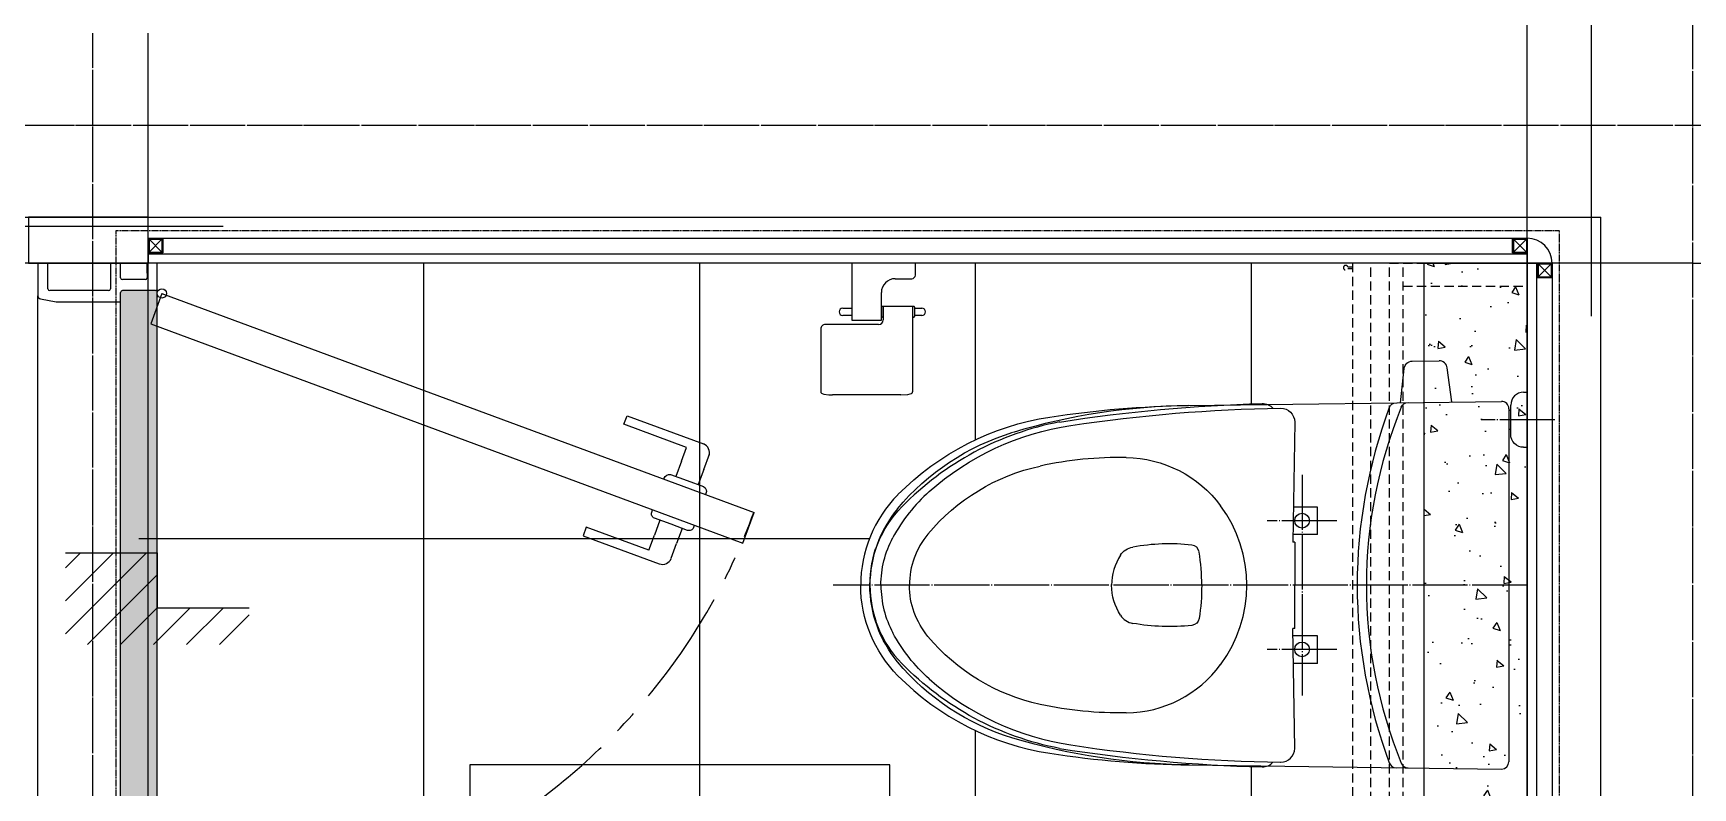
# Model space of a CAD drawing. Extents: x -137 to 14337, y 20899 to 40513.
# Drawn here: x 8967 to 10772, y 28158 to 28979 of the extents above; entities that cross this region are included whole.
import ezdxf

# ---------------------------------------------------------------- set-up
doc = ezdxf.new("R2010")
doc.units = 0
doc.header["$MEASUREMENT"] = 0
for name, pattern in [('UP-LT-1', [62, 60, -1, 0, -1]), ('UP-LT-2', [50.8, 31.75, -6.35, 6.35, -6.35]), ('UP-LT-3', [1.5, 1, -0.5]), ('UP-LT-9', [65, 60, -2, 1, -2])]:
    doc.linetypes.add(name, pattern=pattern)
for name, color, linetype in [('54B_0', 7, 'Continuous'), ('54B_0 TILE LINE & HATCH', 8, 'Continuous'), ('54B_A-CEN', 1, 'UP-LT-1'), ('54B_A-CON', 2, 'Continuous'), ('54B_A-ETC', 7, 'Continuous'), ('54B_A-MC', 171, 'Continuous'), ('54B_A-TILE', 253, 'Continuous'), ('54B_AA-WAXM-DRYW', 7, 'Continuous'), ('54B_SYM', 7, 'Continuous'), ('54B_TOIL', 4, 'Continuous'), ('54B_UBR WALL', 4, 'Continuous'), ('54B_UBR내부자재', 6, 'Continuous'), ('54B_X-25$0$AA-FFXM-SANI', 4, 'Continuous'), ('54B_X-55$0$AA-FFXM-SANI', 4, 'Continuous'), ('54B_X-55$0$AA-XXXX-PAT2', 1, 'Continuous')]:
    doc.layers.add(name, color=color, linetype=linetype)
doc.layers.add('54B_A-door', color=4, linetype='Continuous', lineweight=25)

msp = doc.modelspace()

# ---------------------------------------------------------------- hatches: boundary and pattern name
at = {"layer": '54B_0 TILE LINE & HATCH', "ltscale": 5}
h = msp.add_hatch(dxfattribs=at)
h.set_pattern_fill('AR-CONC', color=256, scale=0.5, angle=-90)
h.set_pattern_definition([(320, (0, 0), (-7.96954, -91.09233), [9.525, -104.775]), (265, (0, 0), (95.52842, 17.6217), [7.62, -83.8203]), (10.45144, (-0.66, -7.59), (87.55888, -73.47062), [8.095, -89.04512]), (316.1842, (25.4, -3e-12), (-21.02116, -135.5395), [14.2875, -157.1625]), (6.63556, (23.65, -11.3), (123.71306, -118.70207), [12.1425, -133.5678]), (261.18415, (25.4, -3e-12), (123.71306, -118.70207), [11.43, -125.72987]), (291, (19.05, -12.7), (-51.1326, -75.8072), [9.525, -104.775]), (236, (19.05, -12.7), (92.09398, -30.901), [7.62, -83.82]), (341.45144, (14.79, -19.02), (40.96138, -106.7082), [8.095, -89.04497]), (307.5, (0, 0), (42.27752, -1.5443), [0, -82.804, 0, -85.09, 0, -84.1375]), (277.5, (0, 0), (50.09029, -33.40983), [0, -48.514, 0, -80.899, 0, -32.0675]), (237.5, (3e-12, 28.32), (-2.864372, -67.795298), [0, -31.75, 0, -99.06, 0, -131.445]), (227.5, (4e-12, 41.02), (12.71325, -74.06459), [0, -41.275, 0, -65.786, 0, -93.345])])
h.paths.add_polyline_path([(10479.5, 27318.5), (10479.5, 28728.5), (10591.5, 28728.5), (10591.5, 27318.5)])
at = {"layer": '54B_A-ETC'}
h = msp.add_hatch(dxfattribs=at)
h.set_pattern_fill('ANSI31', color=1, scale=8)
h.set_pattern_definition([(45, (9101.517, 28353.515), (-17.9605, 17.9605), [])])
h.paths.add_polyline_path([(9201.5, 28353.5), (9101.5, 28353.5), (9101.5, 28413.5), (9001.5, 28413.5), (9001.5, 28313.5), (9201.5, 28313.5)])
at = {"layer": '54B_X-55$0$AA-XXXX-PAT2', "ltscale": 5}
h = msp.add_hatch(dxfattribs=at)
h.set_pattern_fill('AR-CONC', color=256, scale=0.1, angle=270)
h.set_pattern_definition([(320, (9792.458, 29379.233), (-1.59391, -18.21847), [1.905, -20.955]), (265, (9792.458, 29379.233), (19.10568, 3.52434), [1.524, -16.76406]), (10.4514, (9792.325, 29377.715), (17.51178, -14.69412), [1.619, -17.80902]), (316.1842, (9797.538, 29379.233), (-4.20423, -27.1079), [2.8575, -31.4325]), (6.6356, (9797.188, 29376.974), (24.7426, -23.7404), [2.4285, -26.71356]), (261.1842, (9797.538, 29379.233), (24.7426, -23.7404), [2.286, -25.14597]), (291, (9796.268, 29376.693), (-10.22652, -15.16144), [1.905, -20.955]), (236, (9796.268, 29376.693), (18.4188, -6.1802), [1.524, -16.764]), (341.4514, (9795.416, 29375.43), (8.19228, -21.34164), [1.619, -17.809]), (307.5, (9792.458, 29379.233), (8.455504, -0.30886), [0, -16.5608, 0, -17.018, 0, -16.8275]), (277.5, (9792.458, 29379.233), (10.01806, -6.681966), [0, -9.7028, 0, -16.1798, 0, -6.4135]), (237.5, (9792.458, 29384.897), (-0.572874, -13.55906), [0, -6.35, 0, -19.812, 0, -26.289]), (227.5, (9792.458, 29387.437), (2.54265, -14.81292), [0, -8.255, 0, -13.1572, 0, -18.669])])
h.paths.add_polyline_path([(9061.5, 28008.6), (9101.5, 28008.4), (9101.5, 28698.4), (9061.5, 28698.6)])

# ---------------------------------------------------------------- linework, layer by layer
at = {"layer": '54B_0', "color": 7, "elevation": 0}
msp.add_lwpolyline([(9001.5, 28413.5), (9101.5, 28413.5), (9101.5, 28353.5), (9201.5, 28353.5)], dxfattribs=at)
at = {"layer": '54B_A-CEN'}
for p, q in [((10771.5, 25958.5), (10771.5, 34621)), ((9031.5, 26953.5), (9031.5, 28978.5)), ((7460.5, 28878.5), (10771.5, 28878.5)), ((10771.5, 28878.5), (11903.4, 28878.5))]:
    msp.add_line(p, q, dxfattribs=at)
at = {"layer": '54B_A-CON'}
for p in [(7551.5, 28778.5), (10671.5, 26258.5)]:
    msp.add_line(p, (10671.5, 28778.5), dxfattribs=at)
at = {"layer": '54B_A-door'}
for p, q in [((8971.5, 28728.5), (8971.5, 28693)), ((8982.5, 28728.5), (8971.5, 28728.5)), ((8982.5, 28700.5), (8982.5, 28728.5)), ((9061.5, 28728.5), (9050.5, 28728.5)), ((9050.5, 28728.5), (9050.5, 28700.5)), ((9061.5, 28712.5), (9061.5, 28728.5)), ((9090.5, 28717.5), (9090.5, 28728.5)), ((9090.5, 28728.5), (9090.5, 28712.5)), ((9101.5, 28728.5), (9090.5, 28728.5)), ((9101.5, 28700.5), (9101.5, 28728.5)), ((9088.5, 28710.5), (9063.5, 28710.5)), ((9101.5, 28006.5), (9101.5, 28700.5)), ((8971.5, 28013.7), (8971.5, 28693)), ((8974.4, 28689.5), (8991.5, 28686.5)), ((9048.5, 28698.5), (8984.5, 28698.5)), ((8991.5, 28686.5), (9061, 28686.5)), ((9061.5, 28687), (9061.5, 28696.5)), ((9061.5, 28015.3), (9061.5, 28691.8)), ((9106.5, 28695.5), (9094.3, 28662.3)), ((9106.5, 28695.5), (9750.7, 28457.1)), ((9094.3, 28662.3), (9738.5, 28423.9)), ((9609, 28553.1), (9612.4, 28562.3)), ((9612.4, 28562.3), (9695.4, 28531.8)), ((9677.2, 28528), (9609, 28553.1)), ((9671.6, 28513), (9677.2, 28528)), ((9695.9, 28504.1), (9702, 28520.7)), ((9671.6, 28513), (9665.6, 28496.5)), ((9695.9, 28504.1), (9689.8, 28487.6)), ((9648.1, 28448.8), (9642.1, 28432.5)), ((9738.5, 28423.9), (9750.7, 28457.1)), ((9567.9, 28441.2), (9564.5, 28432)), ((9564.5, 28432), (9647.5, 28401.4)), ((9636.1, 28416.2), (9567.9, 28441.2)), ((9636.1, 28416.2), (9642.1, 28432.5)), ((9672.3, 28439.9), (9666.3, 28423.6)), ((9660.4, 28407.4), (9666.3, 28423.6))]:
    msp.add_line(p, q, dxfattribs=at)
at = {"layer": '54B_A-door', "elevation": 0}
msp.add_lwpolyline([(9099.5, 28698.5), (9063.5, 28698.5)], dxfattribs=at)
for points in [[(9652.4, 28493.2), (9652.9, 28494.4, -0.363045), (9659.7, 28498.6), (9677.7, 28492), (9695.7, 28485.4, -0.363045), (9698.2, 28477.7), (9697.7, 28476.6)], [(9685.5, 28443.4), (9684.6, 28440.8, -0.414214), (9678.2, 28437.8), (9660.2, 28444.4), (9642.2, 28451, -0.414214), (9639.3, 28457.4), (9640.2, 28460)]]:
    msp.add_lwpolyline(points, format="xyb", dxfattribs=at)
at = {"layer": '54B_A-door'}
msp.add_circle((9106.5, 28695.5), 5.03, dxfattribs=at)
for centre, radius, start, end in [((8984.5, 28700.5), 2, 180, 270), ((9048.5, 28700.5), 2, 270, 0), ((9063.5, 28712.5), 2, 180, 270), ((9088.5, 28712.5), 2, 270, 0), ((9099.5, 28700.5), 2, 270, 0), ((8975, 28693), 3.5, 180, 260), ((9061, 28687), 0.5, 270, 0), ((9063.5, 28696.5), 2, 90, 180), ((9692, 28522.4), 10, 339.8225, 69.8225), ((9651, 28410.8), 10, 249.8225, 339.8225)]:
    msp.add_arc(centre, radius, start, end, dxfattribs=at)
at = {"layer": '54B_A-door', "color": 1, "linetype": 'UP-LT-2', "ltscale": 4}
msp.add_arc((9107, 28693.8), 685.4, 269.532, 339.8115, dxfattribs=at)
at = {"layer": '54B_A-ETC', "color": 8, "linetype": 'Continuous'}
for p, q in [((9091.5, 28728.5), (9091.5, 28755.5)), ((9092.5, 28754.5), (9106.5, 28754.5)), ((9092.5, 28740.5), (9092.5, 28754.5)), ((10576.5, 28754.5), (10590.5, 28754.5)), ((10603.5, 28727.5), (10617.5, 28727.5))]:
    msp.add_line(p, q, dxfattribs=at)
at = {"layer": '54B_A-ETC', "color": 8, "linetype": 'Continuous', "elevation": 0}
for points in [[(9064.5, 28728.5), (9091.5, 28728.5), (9091.5, 28755.5)], [(9091.5, 28755.5), (10591.5, 28755.5)], [(9092.5, 28740.5), (9106.5, 28740.5), (9092.5, 28754.5), (9092.5, 28740.5), (9106.5, 28754.5), (9106.5, 28740.5)], [(10576.5, 28740.5), (10590.5, 28740.5), (10576.5, 28754.5), (10576.5, 28740.5), (10590.5, 28754.5), (10590.5, 28740.5)], [(10591.5, 28755.5), (10591.5, 28728.5), (10618.5, 28728.5)], [(9091.5, 28738.5), (10591.5, 28738.5)], [(9091.5, 28738.5), (9091.5, 28728.5)], [(9091.5, 27978.5), (9091.5, 26428.5), (10591.5, 26428.5), (10591.5, 28728.5), (9091.5, 28728.5)], [(10601.5, 28728.5), (10591.5, 28728.5)], [(10601.5, 28728.5), (10601.5, 26428.5)], [(10603.5, 28713.5), (10617.5, 28713.5), (10603.5, 28727.5), (10603.5, 28713.5), (10617.5, 28727.5), (10617.5, 28713.5)], [(10618.5, 28718.5), (10618.5, 26428.5)]]:
    msp.add_lwpolyline(points, dxfattribs=at)
for points in [[(9107.5, 28755.5), (9107.5, 28739.5), (9091.5, 28739.5), (9091.5, 28755.5)], [(10591.5, 28755.5), (10591.5, 28739.5), (10575.5, 28739.5), (10575.5, 28755.5)], [(10618.5, 28728.5), (10618.5, 28712.5), (10602.5, 28712.5), (10602.5, 28728.5)]]:
    msp.add_lwpolyline(points, close=True, dxfattribs=at)
at = {"layer": '54B_A-ETC', "color": 8, "linetype": 'Continuous'}
msp.add_arc((10591.5, 28728.5), 27, 0, 90, dxfattribs=at)
at = {"layer": '54B_A-MC'}
for p, q in [((10661.5, 28670.6), (10661.5, 34621)), ((10591.5, 25958.5), (10591.5, 28988.6)), ((9091.5, 25958.5), (9091.5, 28978.5)), ((7460.5, 28768.5), (9173.3, 28768.5)), ((10771.5, 28728.5), (8866.7, 28728.5)), ((10771.5, 28728.5), (11903.4, 28728.5))]:
    msp.add_line(p, q, dxfattribs=at)
at = {"layer": '54B_A-TILE'}
for p, q in [((9391.5, 26428.5, 0), (9391.5, 28728.5, 0)), ((9691.5, 26428.5, 0), (9691.5, 28728.5, 0)), ((9991.5, 28536.3, 0), (9991.5, 28728.5, 0)), ((10291.5, 28575.4, 0), (10291.5, 28728.5, 0)), ((9875.9, 28428.5), (9081.5, 28428.5)), ((9991.5, 26428.5, 0), (9991.5, 28219.9, 0)), ((10291.5, 27968.1, 0), (10291.5, 28180.9, 0))]:
    msp.add_line(p, q, dxfattribs=at)
at = {"layer": '54B_AA-WAXM-DRYW', "elevation": 0}
msp.add_lwpolyline([(9091.5, 28728.5), (9091.5, 28778.5), (8961.5, 28778.5), (8961.5, 28728.5)], close=True, dxfattribs=at)
at = {"layer": '54B_SYM'}
msp.add_lwpolyline([(9441.3, 28182.7), (9441.3, 27942.7), (9898.1, 27942.7), (9898.1, 28182.7), (9441.3, 28182.7)], dxfattribs=at)
at = {"layer": '54B_TOIL', "linetype": 'Continuous'}
for p, q in [((10453.5, 28576.6, 0), (10457.6, 28613.8, 0)), ((10466.4, 28621.8, 0), (10495.5, 28622.2, 0)), ((10509.5, 28577.4, 0), (10504.5, 28614.4, 0)), ((10591.5, 28592.2, 0), (10591.5, 28524.4, 0)), ((10223, 28573.6, 0), (10563.4, 28578.1, 0)), ((10573.5, 28542.1, 0), (10573.5, 28574.1, 0)), ((10587.5, 28588.1, 0), (10591.5, 28588.1, 0)), ((10591.5, 28588.1, 0), (10591.5, 28528.1, 0)), ((10338.5, 28555.4, 0), (10336.5, 28425.1, 0)), ((10571.5, 28570.1, 0), (10571.5, 28186.1, 0)), ((10571.5, 28568.4, 0), (10573.5, 28568.4, 0)), ((10571.5, 28547.9, 0), (10573.5, 28547.9, 0)), ((10587.5, 28528.1, 0), (10591.5, 28528.1, 0)), ((10363.5, 28463.1, 0), (10337.1, 28463.1, 0)), ((10363.5, 28433.1, 0), (10363.5, 28463.1, 0)), ((10363.5, 28433.1, 0), (10336.6, 28433.1, 0)), ((10338.5, 28425.1, 0), (10336.5, 28425.1, 0)), ((10338.5, 28425.1, 0), (10338.5, 28378.1, 0)), ((10338.5, 28331.1, 0), (10338.5, 28378.1, 0)), ((10338.5, 28331.1, 0), (10336.5, 28331.1, 0)), ((10338.5, 28200.8, 0), (10336.5, 28331.1, 0)), ((10363.5, 28323.1, 0), (10336.6, 28323.1, 0)), ((10363.5, 28293.1, 0), (10363.5, 28323.1, 0)), ((10363.5, 28293.1, 0), (10337.1, 28293.1, 0)), ((10223, 28182.6, 0), (10563.4, 28178.1, 0))]:
    msp.add_line(p, q, dxfattribs=at)
at = {"layer": '54B_TOIL', "color": 1, "linetype": 'UP-LT-9'}
for p, q in [((10621.5, 28558.1, 0), (10541.5, 28558.1, 0)), ((10346.5, 28498.3, 0), (10346.5, 28258.3, 0)), ((10384.5, 28448.3, 0), (10308.5, 28448.3, 0)), ((10591.5, 28378.1, 0), (9836.5, 28378.1, 0)), ((10384.5, 28308.3, 0), (10308.5, 28308.3, 0))]:
    msp.add_line(p, q, dxfattribs=at)
at = {"layer": '54B_TOIL', "linetype": 'Continuous', "elevation": 0}
for points in [[(10457.6, 28613.8, -0.379025), (10466.4, 28621.8)], [(10072.3, 28561, -0.034955), (10223, 28573.6)], [(10303.1, 28575.7, -0.225843), (10314.9, 28570.5)], [(10441.5, 28571.4, -0.309301), (10448.8, 28576.6)], [(9907, 28476.6, -0.160769), (10072.3, 28561)], [(10095.1, 28551.9, -0.033715), (10323.3, 28570.6)], [(10323.3, 28570.6, -0.418484), (10338.5, 28555.6)], [(9941.1, 28480, -0.144538), (10095.1, 28551.9)], [(10587.5, 28528.1, -0.414214), (10573.5, 28542.1)], [(9888.5, 28378.1, -0.12324), (9901.5, 28429.9)], [(9907, 28279.7, -0.197475), (9866.5, 28378.1)], [(9941.1, 28276.2, -0.089429), (9901.5, 28326.3)]]:
    msp.add_lwpolyline(points, format="xyb", dxfattribs=at)
at = {"layer": '54B_TOIL', "color": 8, "elevation": 0}
for points in [[(10082.9, 28555.6, -0.032318), (10303.1, 28575.7)], [(9906.6, 28461.3, -0.146734), (10032.1, 28544.4)], [(9939.7, 28433.8, -0.167296), (10061.6, 28507.7)], [(10155.4, 28517, -0.233552), (10257.9, 28464.5)], [(9876.5, 28378.1, -0.195798), (9911.2, 28463.3)], [(10149.1, 28410.8, -0.207813), (10162.4, 28419.6)], [(9906.6, 28294.9, -0.175371), (9876.5, 28378.1)], [(9939.7, 28322.4, -0.175371), (9919.5, 28378.1)], [(10149.1, 28345.4, -0.145176), (10139.4, 28378.1)], [(10149.1, 28345.4, -0.145176), (10139.4, 28378.1)], [(10237.4, 28378.1, -0.037774), (10234.6, 28342)], [(10237.4, 28378.1, -0.037774), (10234.6, 28342)], [(10234.6, 28342, -0.340717), (10226.7, 28334.4)], [(10061.6, 28248.5, -0.167296), (9939.7, 28322.4)], [(10226.7, 28334.4, -0.070312), (10162.4, 28336.6)], [(10032.1, 28211.8, -0.146734), (9906.6, 28294.9)], [(10082.9, 28200.6, -0.153281), (9911.2, 28292.9)], [(10155.4, 28239.2, -0.057005), (10061.6, 28248.5)], [(10223, 28182.6, -0.069276), (10032.1, 28211.8)]]:
    msp.add_lwpolyline(points, format="xyb", dxfattribs=at)
at = {"layer": '54B_TOIL', "elevation": 0}
msp.add_lwpolyline([(10454.5, 28571.8, -0.301225), (10461.8, 28576.8)], format="xyb", dxfattribs=at)
at = {"layer": '54B_TOIL', "linetype": 'Continuous'}
for centre in [(10346.5, 28448.3, 0), (10346.5, 28308.3, 0)]:
    msp.add_circle(centre, 8, dxfattribs=at)
for centre, radius, start, end in [((10495.6, 28613.2, 0), 9, 7.7283, 90.76), ((10563.5, 28570.1, 0), 8, 0, 90.7615), ((10587.5, 28574.1, 0), 14, 90, 180), ((10958.6, 28378.1, 0), 552.1, 159.5091, 200.4909), ((10006.5, 28378.1, 0), 140, 135.3171, 180), ((10060.3, 28345.1, 0), 180, 131.4559, 151.8971), ((9998.5, 28378.1, 0), 110, 180, 208.1029), ((10117.6, 28488, 0), 296.2, 224.6829, 261.2159), ((10139.7, 28501, 0), 300, 228.5441, 261.4419), ((10237.3, 29262.6, 0), 1080, 261.2159, 269.2985), ((10348, 29885.4, 0), 1700, 261.4419, 269.1659), ((10323.5, 28200.6, 0), 15, 269.1659, 0), ((10303.5, 28195.5, 0), 15, 268.4964, 319.4017), ((10448.9, 28187.6, 0), 8, 200.4909, 269.2385), ((10563.5, 28186.1, 0), 8, 270, 0)]:
    msp.add_arc(centre, radius, start, end, dxfattribs=at)
at = {"layer": '54B_TOIL', "color": 8}
for centre, radius, start, end in [((10232.3, 27873.6, 0), 700, 90.7618, 106.6131), ((10144.1, 28236, 0), 325.5, 100.8287, 135.6869), ((10149.4, 28102.1, 0), 415, 89.1725, 102.2229), ((10006.5, 28378.1, 0), 130, 140.2125, 180), ((10141.5, 28378.1, 0), 145, 323.411, 36.589), ((10006.5, 28378.1, 0), 87, 140.2125, 180), ((10004.5, 28379.1, 0), 128, 162.6326, 198.0424), ((10199.4, 28378.1, 0), 60, 146.9591, 180.0001), ((10202.3, 28193.1, 0), 230, 83.9124, 100.0002), ((10225.7, 28412.9, 0), 9, 8.653, 83.9124), ((9997.4, 28378.1, 0), 240, 0, 8.653), ((9998.5, 28378.1, 0), 122, 180, 224.3131), ((10165.8, 28356.3, 0), 20, 213.0409, 259.9998), ((10153.6, 28369.2, 0), 130, 270.8275, 323.411), ((10348, 29891.9, 0), 1712, 261.0921, 268.4964)]:
    msp.add_arc(centre, radius, start, end, dxfattribs=at)
at = {"layer": '54B_TOIL'}
for centre, radius, start, end in [((10929.4, 28378.1, 0), 512.9, 157.8159, 202.1841), ((10461.9, 28187.5, 0), 8, 202.1841, 269.2385)]:
    msp.add_arc(centre, radius, start, end, dxfattribs=at)
at = {"layer": '54B_UBR WALL', "ltscale": 5, "elevation": 0}
msp.add_lwpolyline([(10479.5, 27318.5), (10479.5, 28728.5), (10591.5, 28728.5), (10591.5, 27318.5)], close=True, dxfattribs=at)
at = {"layer": '54B_UBR내부자재', "color": 8, "linetype": 'UP-LT-3', "ltscale": 10, "elevation": 0}
for points in [[(10396.3, 28724.5), (10401.5, 28724.5)], [(10396.3, 28722.5), (10401.5, 28722.5)], [(10456.5, 27318.5), (10421.5, 27318.5), (10421.5, 28728.5), (10401.5, 28728.5), (10401.5, 28023.5), (10441.5, 28023.5)], [(10441.5, 27318.5), (10441.5, 28728.5), (10591.5, 28728.5), (10591.5, 27318.5), (10441.5, 27318.5)], [(10456.5, 27318.5), (10456.5, 28728.5)], [(10456.5, 28703.5), (10591.5, 28703.5)]]:
    msp.add_lwpolyline(points, dxfattribs=at)
at = {"layer": '54B_UBR내부자재', "color": 8, "linetype": 'UP-LT-3', "ltscale": 10}
msp.add_arc((10394, 28723.5, 0), 2.5, 23.5782, 336.4218, dxfattribs=at)
at = {"layer": '54B_X-25$0$AA-FFXM-SANI', "color": 8, "linetype": 'UP-LT-3', "elevation": 0}
msp.add_lwpolyline([(9056.5, 27978.5), (9056.5, 26393.5), (10626.5, 26393.5), (10626.5, 28763.5), (9056.5, 28763.5), (9056.5, 27978.5)], dxfattribs=at)
at = {"layer": '54B_X-55$0$AA-FFXM-SANI', "color": 6}
for p, q in [((9926, 28728.5, 0), (9857, 28728.5, 0)), ((9857, 28728.5, 0), (9857, 28670.5, 0)), ((9926, 28715.5, 0), (9926, 28728.5, 0)), ((9904, 28711.5, 0), (9922, 28711.5, 0)), ((9889, 28670.5, 0), (9889, 28696.5, 0)), ((9890, 28681.5, 0), (9891, 28681.5, 0)), ((9891, 28681.5, 0), (9923, 28681.5, 0)), ((9891, 28681.5, 0), (9891, 28669.6, 0)), ((9891, 28681.5, 0), (9891, 28675.3, 0)), ((9923, 28681.5, 0), (9923, 28669.6, 0)), ((9923, 28681.5, 0), (9924, 28681.5, 0)), ((9923, 28681.5, 0), (9923, 28675.3, 0)), ((9847, 28679.5, 0), (9857, 28679.5, 0)), ((9857, 28671.5, 0), (9847, 28671.5, 0)), ((9857, 28670.5, 0), (9857, 28666.5, 0)), ((9857, 28666.5, 0), (9889, 28666.5, 0)), ((9889, 28680.5, 0), (9889, 28670.6, 0)), ((9889, 28670.5, 0), (9889, 28671.5, 0)), ((9889, 28670.6, 0), (9889, 28670.5, 0)), ((9889, 28666.5, 0), (9889, 28670.5, 0)), ((9891, 28669.5, 0), (9890, 28669.5, 0)), ((9891, 28675.3, 0), (9891, 28666.7, 0)), ((9891, 28669.6, 0), (9891, 28669.5, 0)), ((9923, 28675.3, 0), (9923, 28588.3, 0)), ((9923, 28669.6, 0), (9923, 28669.5, 0)), ((9924, 28669.5, 0), (9923, 28669.5, 0)), ((9925, 28680.5, 0), (9925, 28670.5, 0)), ((9925, 28679.5, 0), (9933, 28679.5, 0)), ((9933, 28671.5, 0), (9925, 28671.5, 0)), ((9823, 28656.7, 0), (9823, 28588.3, 0)), ((9886, 28661.7, 0), (9828, 28661.7, 0)), ((9910, 28585.1, 0), (9836, 28585.1, 0))]:
    msp.add_line(p, q, dxfattribs=at)
at = {"layer": '54B_X-55$0$AA-FFXM-SANI', "color": 6, "elevation": 0}
for points in [[(9823, 28588.3), (9823, 28588.1), (9823.1, 28587.9), (9823.1, 28587.8), (9823.2, 28587.6), (9823.4, 28587.5), (9823.5, 28587.3), (9823.9, 28587), (9824.7, 28586.6), (9826.5, 28586), (9831.9, 28585.3), (9836, 28585.1)], [(9910, 28585.1), (9917.7, 28585.6), (9920.4, 28586.2), (9921.7, 28586.7), (9922.1, 28587), (9922.3, 28587.1), (9922.5, 28587.3), (9922.7, 28587.5), (9922.8, 28587.6), (9922.9, 28587.7), (9923, 28587.9), (9923, 28588.1), (9923, 28588.3)]]:
    msp.add_lwpolyline(points, dxfattribs=at)
at = {"layer": '54B_X-55$0$AA-FFXM-SANI', "color": 6}
for centre, radius, start, end in [((9904, 28696.5, 0), 15, 90, 180), ((9922, 28715.5, 0), 4, 270, 0), ((9890, 28680.5, 0), 1, 89.9999, 180), ((9924, 28680.5, 0), 1, 359.9998, 90.0002), ((9847, 28675.5, 0), 4, 90, 270), ((9886, 28666.7, 0), 5, 270, 0), ((9890, 28670.5, 0), 1, 180.0002, 270.0001), ((9924, 28670.5, 0), 1, 270, 0), ((9933, 28675.5, 0), 4, 270, 90), ((9828, 28656.7, 0), 5, 89.9998, 180.0002)]:
    msp.add_arc(centre, radius, start, end, dxfattribs=at)

doc.saveas('drawing.dxf')
